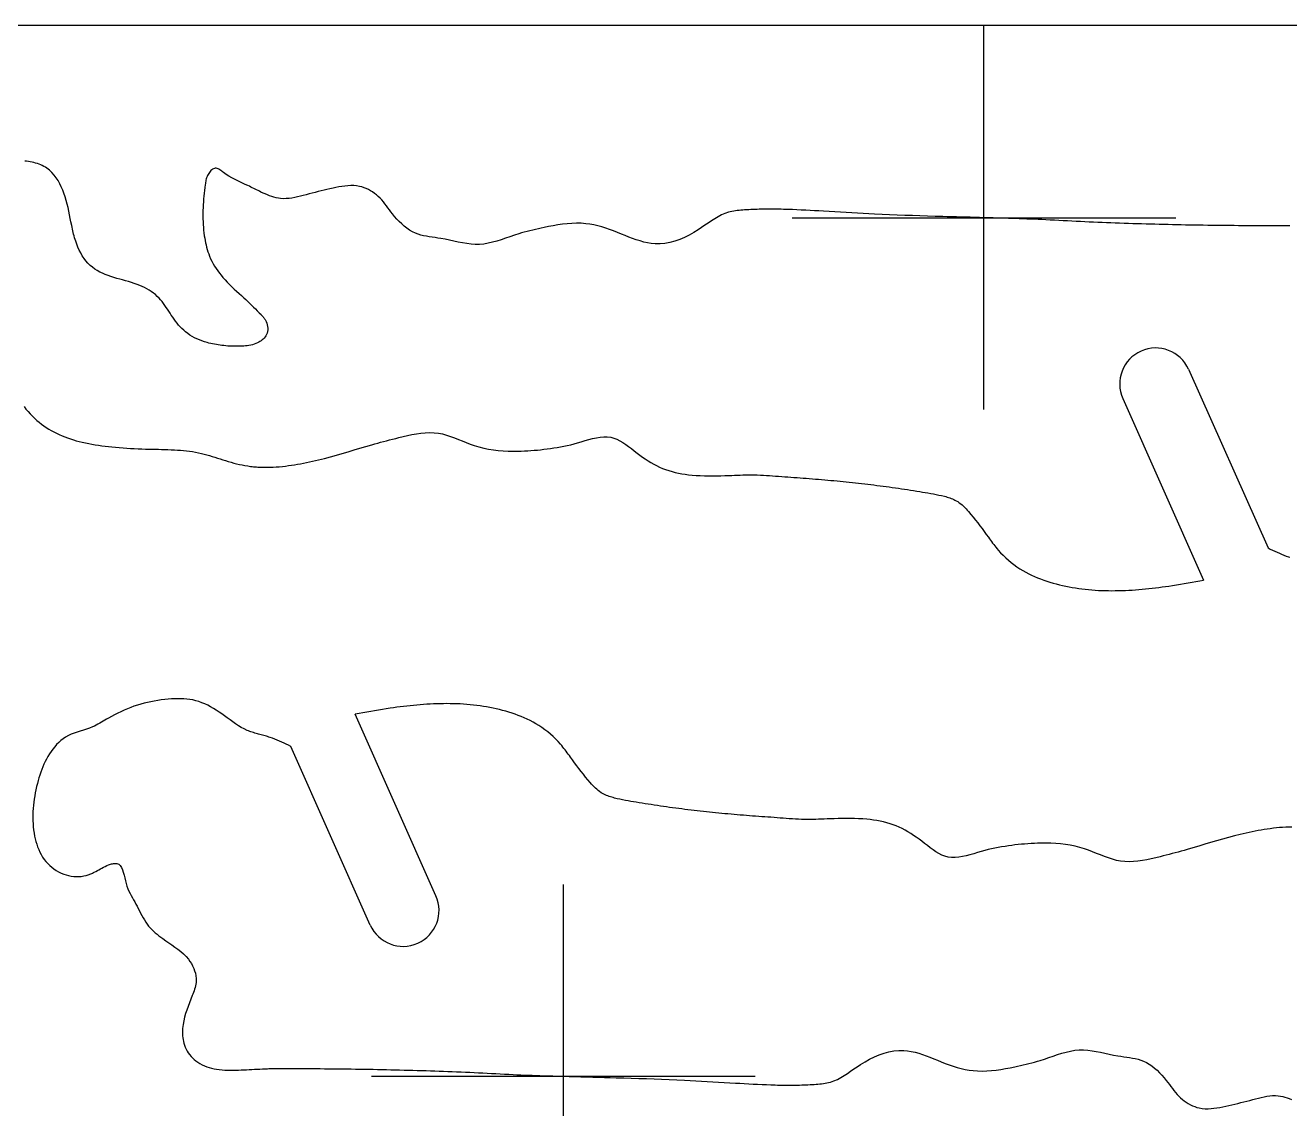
# Model space of a CAD drawing. Extents: x 0 to 30, y 0 to 14.6.
# Drawn here: x 18.7 to 25.29, y 6.35 to 12 of the extents above; entities that cross this region are included whole.
import ezdxf

# ---------------------------------------------------------------- set-up
doc = ezdxf.new("R2010")
doc.units = 0
doc.header["$MEASUREMENT"] = 0
doc.header["$PDMODE"] = 2
doc.layers.add('CK_LEVEL_1', color=7, linetype='CONTINUOUS')

msp = doc.modelspace()

# ---------------------------------------------------------------- linework, layer by layer
at = {"layer": 'CK_LEVEL_1', "color": 3, "linetype": 'CONTINUOUS'}
msp.add_line((0, 12), (30, 12), dxfattribs=at)
at = {"layer": 'CK_LEVEL_1', "color": 121, "linetype": 'CONTINUOUS'}
for p, q in [((24.7635214792, 10.2062983369), (25.1778956799, 9.2748418003)), ((24.4206674747, 10.0537739319), (24.842055377, 9.1065515532))]:
    msp.add_line(p, q, dxfattribs=at)
at = {"layer": 'CK_LEVEL_1', "color": 163, "linetype": 'CONTINUOUS'}
for p, q in [((20.8389955097, 7.4613469056), (20.4176076074, 8.4085692843)), ((20.4961415052, 7.3088225006), (20.0817673045, 8.2402790373))]:
    msp.add_line(p, q, dxfattribs=at)
at = {"layer": 'CK_LEVEL_1', "color": 6, "linetype": 'CONTINUOUS'}
for points in [[(23.6966504165, 10.9968666461), (23.6727303049, 10.9975241763), (23.6488099822, 10.9981740807), (23.6248894892, 10.9988184809), (23.6009688669, 10.9994594985), (23.5770481562, 11.0000992553), (23.5531273979, 11.0007398727), (23.529206633, 11.0013834724), (23.5052859024, 11.002032176), (23.4813652469, 11.0026881051), (23.441795782, 11.0037955778), (23.4022273201, 11.0049435818), (23.3626605466, 11.0061470711), (23.323096147, 11.0074209992), (23.2835348067, 11.00878032), (23.2439772112, 11.0102399872), (23.2044240457, 11.0118149547), (23.1648759958, 11.013520176), (23.1253337469, 11.0153706051), (23.0957609942, 11.0168553604), (23.0661916559, 11.0184167055), (23.0366255175, 11.0200416237), (23.0070623645, 11.0217170982), (22.9775019824, 11.0234301123), (22.9479441566, 11.0251676493), (22.9183886726, 11.0269166924), (22.8888353159, 11.0286642249), (22.8592838719, 11.0303972301), (22.8361721498, 11.0317330315), (22.8130597153, 11.0330393254), (22.7899448171, 11.0343034534), (22.766825704, 11.0355127568), (22.7437006247, 11.036654577), (22.7205678282, 11.0377162555), (22.697425563, 11.0386851338), (22.674272078, 11.0395485531), (22.6511056219, 11.0402938551), (22.6394075863, 11.0406203975), (22.627707705, 11.040907381), (22.6160078829, 11.041148563), (22.6043100251, 11.0413377008), (22.5926160364, 11.0414685515), (22.5809278218, 11.0415348726), (22.5692472862, 11.0415304211), (22.5575763346, 11.0414489546), (22.5459168719, 11.0412842301), (22.5350869833, 11.0410525541), (22.5242631728, 11.0407483497), (22.5134399395, 11.0403764605), (22.5026117828, 11.03994173), (22.4917732019, 11.0394490016), (22.4809186962, 11.0389031189), (22.4700427647, 11.0383089254), (22.4591399069, 11.0376712646), (22.4482046219, 11.0369949801), (22.4386899854, 11.0363731192), (22.4291683334, 11.0356838686), (22.4196612051, 11.0348852701), (22.4101901397, 11.0339353658), (22.4007766761, 11.0327921979), (22.3914423534, 11.0314138083), (22.3822087108, 11.0297582391), (22.3730972873, 11.0277835323), (22.3641296219, 11.0254477301), (22.3453963575, 11.0191271552), (22.3272907194, 11.0112120305), (22.3096777207, 11.0019673288), (22.292422374, 10.991658023), (22.2753896923, 10.9805490858), (22.2584446884, 10.9689054901), (22.2414523751, 10.9569922087), (22.2242777654, 10.9450742144), (22.2067858719, 10.9334164801), (22.1834258552, 10.9190284702), (22.1594057343, 10.9057308145), (22.1348291599, 10.893726901), (22.1097997826, 10.8832201176), (22.084421253, 10.8744138522), (22.0587972215, 10.8675114928), (22.0330313388, 10.8627164274), (22.0072272554, 10.8602320438), (21.9814886219, 10.8602617301), (21.9617205309, 10.8620846153), (21.9420431965, 10.8653325199), (21.9224466093, 10.8698111444), (21.9029207598, 10.8753261891), (21.8834556385, 10.8816833544), (21.8640412361, 10.8886883407), (21.844667543, 10.8961468485), (21.8253245497, 10.9038645782), (21.8060022469, 10.9116472301), (21.785541447, 10.9197665166), (21.7650732585, 10.9276253858), (21.7445783042, 10.9351086377), (21.7240372069, 10.9421010721), (21.7034305893, 10.9484874891), (21.6827390742, 10.9541526884), (21.6619432845, 10.95898147), (21.6410238428, 10.962858634), (21.6199613719, 10.9656689801), (21.5960240137, 10.9674668006), (21.5719243516, 10.9679109887), (21.5477066391, 10.9671512662), (21.5234151297, 10.9653373549), (21.4990940766, 10.9626189766), (21.4747877334, 10.9591458531), (21.4505403535, 10.9550677063), (21.4263961902, 10.950534258), (21.4023994969, 10.9456952301), (21.3875169295, 10.9425771666), (21.37270081, 10.9393743644), (21.3579429359, 10.9360627703), (21.3432351044, 10.9326183313), (21.3285691131, 10.9290169944), (21.3139367594, 10.9252347063), (21.2993298405, 10.9212474141), (21.2847401539, 10.9170310647), (21.2701594969, 10.9125616051), (21.2475330189, 10.9051323387), (21.2249021451, 10.8973354205), (21.2022604879, 10.8894708027), (21.1796016593, 10.8818384376), (21.1569192715, 10.8747382773), (21.1342069367, 10.8684702742), (21.1114582671, 10.8633343804), (21.0886668748, 10.8596305483), (21.0658263719, 10.8576587301), (21.0437709841, 10.8575821442), (21.0216548128, 10.8590884001), (20.9994685746, 10.8618747607), (20.9772029862, 10.8656384892), (20.9548487641, 10.8700768485), (20.932396625, 10.8748871017), (20.9098372855, 10.8797665118), (20.8871614623, 10.8844123419), (20.8643598719, 10.8885218551), (20.8491546773, 10.890847566), (20.8339431429, 10.8929652934), (20.8187784738, 10.8950370002), (20.8037138753, 10.8972246492), (20.7888025524, 10.8996902034), (20.7740977105, 10.9025956257), (20.7596525547, 10.906102879), (20.7455202901, 10.9103739261), (20.7317541219, 10.9155707301), (20.7163224216, 10.9228942684), (20.7014455416, 10.9315347272), (20.6871158231, 10.9413498864), (20.6733256069, 10.952197526), (20.6600672342, 10.9639354261), (20.6473330458, 10.9764213665), (20.6351153828, 10.9895131273), (20.6234065862, 11.0030684885), (20.6121989969, 11.0169452301), (20.6041056164, 11.0274729438), (20.5961927707, 11.0380390064), (20.5883636256, 11.0485810801), (20.5805213468, 11.0590368275), (20.5725691001, 11.069343911), (20.564410051, 11.0794399931), (20.5559473653, 11.0892627361), (20.5470842087, 11.0987498027), (20.5377237469, 11.1078388551), (20.5284063319, 11.1159634584), (20.5186090708, 11.1236289296), (20.5083770478, 11.1307828634), (20.4977553471, 11.1373728543), (20.4867890528, 11.1433464971), (20.475523249, 11.1486513864), (20.4640030199, 11.1532351169), (20.4522734495, 11.1570452832), (20.4403796219, 11.1600294801), (20.4252701094, 11.1625684916), (20.4100089143, 11.1638691266), (20.3946323202, 11.1640784277), (20.3791766104, 11.1633434373), (20.3636780684, 11.1618111982), (20.3481729776, 11.1596287528), (20.3326976215, 11.1569431438), (20.3172882835, 11.1539014137), (20.3019812469, 11.1506506051), (20.2862024102, 11.1471790203), (20.2705439034, 11.1436374273), (20.2549762521, 11.1400228758), (20.239469982, 11.1363324157), (20.2239956188, 11.1325630968), (20.208523688, 11.1287119689), (20.1930247154, 11.124776082), (20.1774692265, 11.1207524857), (20.1618277469, 11.1166382301), (20.1471335673, 11.1127394591), (20.1323617231, 11.1089098464), (20.1175351286, 11.1053000913), (20.1026766979, 11.102060893), (20.0878093451, 11.0993429509), (20.0729559845, 11.0972969643), (20.0581395302, 11.0960736324), (20.0433828963, 11.0958236546), (20.0287089969, 11.0966977301), (20.0170272961, 11.0982840047), (20.0054164606, 11.1006074364), (19.9938795533, 11.1035870803), (19.9824196371, 11.1071419914), (19.9710397749, 11.1111912247), (19.9597430294, 11.1156538352), (19.9485324635, 11.1204488779), (19.9374111401, 11.1254954079), (19.9263821219, 11.1307124801), (19.9187060088, 11.1344303637), (19.9110727683, 11.1381775515), (19.9034784016, 11.1419393125), (19.8959189101, 11.1457009157), (19.8883902949, 11.1494476301), (19.8808885573, 11.1531647247), (19.8734096984, 11.1568374686), (19.8659497196, 11.1604511307), (19.8585046219, 11.1639909801), (19.844297369, 11.1705475868), (19.8301218139, 11.1769550919), (19.8159698573, 11.1833881986), (19.8018333998, 11.1900216102), (19.7877043421, 11.19703003), (19.7735745849, 11.2045881611), (19.7594360286, 11.2128707068), (19.7452805741, 11.2220523704), (19.7311001219, 11.2323078551), (19.7263393963, 11.2359941628), (19.7215763764, 11.2396915721), (19.7168124878, 11.2432708593), (19.7120491561, 11.2466028004), (19.7072878069, 11.2495581716), (19.7025298658, 11.252007749), (19.6977767584, 11.2538223088), (19.6930299102, 11.2548726271), (19.6882907469, 11.2550294801), (19.6834525131, 11.2541713343), (19.6786692709, 11.2523574697), (19.6739864508, 11.249705466), (19.6694494833, 11.2463329027), (19.6651037986, 11.2423573595), (19.6609948272, 11.237896416), (19.6571679996, 11.2330676519), (19.653668746, 11.2279886467), (19.6505424969, 11.2227769801), (19.6474945686, 11.2168459696), (19.6449239013, 11.2108957993), (19.6427731776, 11.2049265776), (19.6409850801, 11.1989384126), (19.6395022912, 11.1929314128), (19.6382674934, 11.1869056864), (19.6372233693, 11.1808613416), (19.6363126013, 11.1747984867), (19.6354778719, 11.1687172301), (19.6335739261, 11.1540313596), (19.6317925383, 11.1392532916), (19.6301481631, 11.1243964629), (19.6286552549, 11.1094743104), (19.627328268, 11.0945002709), (19.6261816569, 11.0794877813), (19.6252298759, 11.0644502784), (19.6244873794, 11.0494011991), (19.6239686219, 11.0343539801), (19.6236910299, 11.0196483187), (19.6236517946, 11.0049581219), (19.6238613757, 10.9902842183), (19.6243302328, 10.9756274365), (19.6250688257, 10.9609886051), (19.6260876139, 10.9463685526), (19.627397057, 10.9317681077), (19.6290076149, 10.917188099), (19.6309297469, 10.9026293551), (19.6327737829, 10.8905526972), (19.6348614648, 10.8785076582), (19.6372141371, 10.8665106059), (19.6398531438, 10.854577908), (19.6427998295, 10.8427259322), (19.6460755384, 10.8309710463), (19.6497016147, 10.819329618), (19.6536994028, 10.807818015), (19.6580902469, 10.7964526051), (19.6638959232, 10.7830281457), (19.6702655974, 10.7698457029), (19.6771666565, 10.7569132549), (19.6845664871, 10.7442387796), (19.6924324758, 10.7318302553), (19.7007320095, 10.7196956601), (19.7094324748, 10.7078429721), (19.7185012583, 10.6962801694), (19.7279057469, 10.6850152301), (19.7391374347, 10.6723787619), (19.7507164284, 10.6600931898), (19.7625860219, 10.6481017319), (19.7746895087, 10.6363476065), (19.7869701826, 10.6247740319), (19.7993713372, 10.6133242262), (19.8118362662, 10.6019414076), (19.8243082632, 10.5905687945), (19.8367306219, 10.5791496051), (19.8469270177, 10.5696410477), (19.8570554928, 10.5600649965), (19.8671207847, 10.5504245756), (19.8771276312, 10.5407229089), (19.8870807697, 10.5309631204), (19.8969849379, 10.5211483343), (19.9068448735, 10.5112816745), (19.916665314, 10.5013662651), (19.9264509969, 10.4914052301), (19.9292976588, 10.4884877553), (19.9321235046, 10.4855513733), (19.9349102743, 10.4825807961), (19.9376397082, 10.4795607356), (19.9402935465, 10.4764759039), (19.9428535294, 10.473311013), (19.9453013969, 10.4700507749), (19.9476188894, 10.4666799016), (19.9497877469, 10.4631831051), (19.9537732311, 10.4554662547), (19.9570001438, 10.4472642405), (19.9594351915, 10.4387055631), (19.9610450805, 10.429918723), (19.9617965174, 10.4210322209), (19.9616562085, 10.4121745574), (19.9605908604, 10.4034742332), (19.9585671794, 10.3950597489), (19.9555518719, 10.3870596051), (19.9522280735, 10.3807152491), (19.9482460548, 10.3747560836), (19.9436768305, 10.369181065), (19.9385914156, 10.3639891499), (19.9330608246, 10.3591792947), (19.9271560725, 10.3547504562), (19.920948174, 10.3507015907), (19.9145081439, 10.3470316548), (19.9079069969, 10.3437396051), (19.8992718697, 10.3400511339), (19.8905044332, 10.3369345564), (19.8816214287, 10.3343383763), (19.8726395978, 10.3322110975), (19.8635756819, 10.3305012238), (19.8544464224, 10.3291572589), (19.8452685608, 10.3281277066), (19.8360588385, 10.3273610707), (19.8268339969, 10.3268058551), (19.8163288203, 10.3263771035), (19.8058274533, 10.3261494901), (19.795331602, 10.326116792), (19.7848429727, 10.3262727866), (19.7743632715, 10.3266112512), (19.7638942047, 10.327125963), (19.7534374783, 10.3278106994), (19.7429947987, 10.3286592377), (19.7325678719, 10.3296653551), (19.7227779365, 10.3307526545), (19.7130061471, 10.3319858859), (19.7032552081, 10.3333771133), (19.6935278237, 10.3349384007), (19.6838266983, 10.3366818122), (19.6741545361, 10.3386194118), (19.6645140414, 10.3407632636), (19.6549079186, 10.3431254317), (19.6453388719, 10.3457179801), (19.6319057522, 10.3497899416), (19.6186010271, 10.3543586274), (19.6054738155, 10.3594376122), (19.5925732366, 10.3650404706), (19.5799484093, 10.3711807772), (19.5676484526, 10.3778721069), (19.5557224857, 10.3851280341), (19.5442196275, 10.3929621336), (19.5331889969, 10.4013879801), (19.5235614013, 10.4095995521), (19.5143394087, 10.4182710649), (19.5054940788, 10.4273579231), (19.4969964716, 10.4368155311), (19.488817647, 10.4465992936), (19.4809286649, 10.4566646152), (19.473300585, 10.4669669004), (19.4659044674, 10.4774615538), (19.4587113719, 10.4881039801), (19.4519543303, 10.4984272371), (19.4452839583, 10.5087875879), (19.4386261192, 10.5191268176), (19.4319066764, 10.5293867109), (19.4250514931, 10.5395090529), (19.4179864327, 10.5494356284), (19.4106373585, 10.5591082223), (19.4029301338, 10.5684686196), (19.3947906219, 10.5774586051), (19.3854016766, 10.5867456672), (19.3754697112, 10.5955306931), (19.3650487627, 10.6038169833), (19.3541928682, 10.6116078384), (19.3429560645, 10.6189065588), (19.3313923886, 10.6257164451), (19.3195558774, 10.6320407979), (19.3075005679, 10.6378829177), (19.2952804969, 10.6432461051), (19.28051249, 10.6490545425), (19.2656044469, 10.6542993162), (19.2505747069, 10.6590970849), (19.235441609, 10.6635645073), (19.2202234924, 10.6678182422), (19.2049386963, 10.6719749481), (19.1896055597, 10.676151284), (19.1742424219, 10.6804639084), (19.1588676219, 10.6850294801), (19.1439770364, 10.6898010822), (19.1291808083, 10.6949822114), (19.1145670168, 10.7006348601), (19.1002237412, 10.7068210205), (19.0862390606, 10.713602685), (19.0727010542, 10.7210418459), (19.0596978012, 10.7292004955), (19.0473173807, 10.7381406261), (19.0356478719, 10.7479242301), (19.0240619794, 10.7593265638), (19.0133507185, 10.7716501323), (19.0034800155, 10.7847863691), (18.9944157964, 10.7986267077), (18.9861239872, 10.8130625819), (18.9785705141, 10.8279854251), (18.9717213031, 10.843286671), (18.9655422804, 10.8588577531), (18.9599993719, 10.8745901051), (18.9571132177, 10.883580463), (18.9544063298, 10.8925865445), (18.9518628383, 10.9016069908), (18.9494668733, 10.9106404429), (18.9472025648, 10.9196855419), (18.9450540429, 10.9287409291), (18.9430054376, 10.9378052454), (18.9410408789, 10.946877132), (18.9391444969, 10.9559552301), (18.93539425, 10.974639812), (18.9317453825, 10.9933374996), (18.9280780349, 11.0120408744), (18.9242723481, 11.0307425175), (18.9202084626, 11.0494350104), (18.9157665191, 11.0681109343), (18.9108266582, 11.0867628705), (18.9052690206, 11.1053834003), (18.8989737469, 11.1239651051), (18.8924477704, 11.1409646201), (18.8851595535, 11.1577540643), (18.8770703038, 11.1741623817), (18.8681412291, 11.190018516), (18.8583335369, 11.2051514113), (18.847608435, 11.2193900114), (18.8359271309, 11.2325632603), (18.8232508323, 11.2445001019), (18.8095407469, 11.2550294801), (18.8019599479, 11.2599197131), (18.794102746, 11.2644008049), (18.7859853118, 11.2684941959), (18.7776238156, 11.2722213264), (18.769034428, 11.2756036365), (18.7602333193, 11.2786625667), (18.7512366601, 11.2814195572), (18.7420606208, 11.2838960482), (18.7327213719, 11.2861134801), (18.7231285657, 11.2881009525), (18.7134510026, 11.2897787911), (18.7037545159, 11.2910807201), (18.694104939, 11.2919404632)], [(18.6906206885, 10.0118577397), (18.7009618046, 9.9987228251), (18.7117137076, 9.9859376799), (18.7228833333, 9.9735297286), (18.7344776177, 9.9615263955), (18.7465034969, 9.9499551051), (18.7579018901, 9.9397537227), (18.7696489691, 9.9299426544), (18.7817253309, 9.9205265521), (18.7941115726, 9.9115100677), (18.806788291, 9.902897853), (18.8197360832, 9.89469456), (18.8329355461, 9.8869048406), (18.8463672767, 9.8795333466), (18.8600118719, 9.8725847301), (18.8742955865, 9.8658585514), (18.8887685624, 9.8595691537), (18.9034140457, 9.8536980457), (18.9182152823, 9.8482267364), (18.9331555181, 9.8431367345), (18.9482179991, 9.8384095491), (18.9633859711, 9.834026689), (18.9786426801, 9.829969663), (18.9939713719, 9.8262199801), (19.0109652638, 9.8224142875), (19.0280203757, 9.8189374795), (19.0451305758, 9.8157661841), (19.0622897323, 9.8128770296), (19.0794917133, 9.8102466441), (19.0967303872, 9.8078516557), (19.1139996219, 9.8056686927), (19.1312932858, 9.8036743831), (19.1486052469, 9.8018453551), (19.1680700392, 9.799963283), (19.1875483841, 9.7982551223), (19.2070384792, 9.7967156687), (19.2265385223, 9.7953397179), (19.2460467108, 9.7941220656), (19.2655612424, 9.7930575074), (19.2850803147, 9.7921408392), (19.3046021253, 9.7913668565), (19.3241248719, 9.7907303551), (19.3408614223, 9.7902853421), (19.3575982053, 9.7899051831), (19.3743360907, 9.7895575135), (19.391075948, 9.7892099686), (19.4078186467, 9.788830184), (19.4245650563, 9.7883857949), (19.4413160466, 9.7878444367), (19.4580724869, 9.787173745), (19.4748352469, 9.7863413551), (19.4907269944, 9.7853735259), (19.5066121919, 9.7842020205), (19.5224778312, 9.7827974869), (19.5383109044, 9.781130573), (19.5540984034, 9.7791719268), (19.5698273203, 9.7768921965), (19.5854846468, 9.7742620299), (19.601057375, 9.7712520751), (19.6165324969, 9.7678329801), (19.6306014331, 9.7643340938), (19.6445936965, 9.760526), (19.6585252431, 9.7564666846), (19.6724120288, 9.7522141337), (19.6862700093, 9.7478263333), (19.7001151405, 9.7433612692), (19.7139633783, 9.7388769275), (19.7278306785, 9.7344312941), (19.7417329969, 9.7300823551), (19.7560127778, 9.7257854858), (19.7703462915, 9.7216757137), (19.7847338679, 9.7177780858), (19.799175837, 9.7141176492), (19.8136725288, 9.7107194508), (19.8282242732, 9.7076085377), (19.8428314002, 9.7048099568), (19.8574942398, 9.7023487553), (19.8722131219, 9.7002499801), (19.8798847151, 9.6993097881), (19.8875698504, 9.6984726204), (19.8952668437, 9.6977368428), (19.9029740104, 9.6971008211), (19.9106896665, 9.6965629211), (19.9184121274, 9.6961215087), (19.926139709, 9.6957749497), (19.933870727, 9.6955216098), (19.9416034969, 9.6953598551), (19.9576713935, 9.6953082181), (19.973735539, 9.6956225437), (19.9897918898, 9.6962804234), (20.0058364025, 9.6972594491), (20.0218650336, 9.6985372127), (20.0378737395, 9.7000913057), (20.0538584769, 9.7018993201), (20.0698152022, 9.7039388477), (20.0857398719, 9.7061874801), (20.1014917401, 9.7086036644), (20.1172089922, 9.7111976604), (20.1328924881, 9.7139638043), (20.1485430879, 9.7168964324), (20.1641616516, 9.7199898809), (20.1797490394, 9.7232384862), (20.1953061111, 9.7266365845), (20.210833727, 9.730178512), (20.2263327469, 9.7338586051), (20.2574725689, 9.741661379), (20.2885120192, 9.7499126187), (20.3194632807, 9.7585230862), (20.3503385362, 9.7674035437), (20.3811499686, 9.7764647533), (20.4119097605, 9.7856174772), (20.4426300948, 9.7947724773), (20.4733231544, 9.8038405159), (20.5040011219, 9.8127323551), (20.5194675503, 9.8171227772), (20.534945106, 9.821449735), (20.5504456559, 9.8257172318), (20.5659810667, 9.8299292713), (20.5815632052, 9.8340898568), (20.5972039381, 9.838202992), (20.6129151324, 9.8422726802), (20.6287086547, 9.8463029251), (20.6445963719, 9.8502977301), (20.6674944537, 9.8559212091), (20.6905512415, 9.8612691084), (20.7137084254, 9.8661301713), (20.7369076957, 9.870293141), (20.7600907424, 9.8735467607), (20.7831992558, 9.8756797738), (20.8061749259, 9.8764809233), (20.8289594429, 9.8757389527), (20.8514944969, 9.8732426051), (20.872638998, 9.8691339494), (20.8935617699, 9.863555298), (20.9143189196, 9.8568110943), (20.9349665543, 9.8492057817), (20.9555607809, 9.8410438035), (20.9761577065, 9.8326296034), (20.996813438, 9.8242676247), (21.0175840825, 9.8162623107), (21.0385257469, 9.8089181051), (21.0630836084, 9.8015367284), (21.0879096137, 9.7953739574), (21.112966332, 9.7903493541), (21.1382163326, 9.7863824806), (21.1636221849, 9.7833928989), (21.1891464582, 9.7813001709), (21.2147517217, 9.7800238588), (21.2404005449, 9.7794835245), (21.2660554969, 9.7795987301), (21.2830954523, 9.7800007501), (21.3001149295, 9.7806467411), (21.3171072826, 9.7815265379), (21.3340658657, 9.7826299751), (21.3509840327, 9.7839468874), (21.3678551379, 9.7854671094), (21.3846725351, 9.7871804757), (21.4014295784, 9.789076821), (21.4181196219, 9.7911459801), (21.4357879948, 9.7935307775), (21.4533982225, 9.7961283513), (21.4709753989, 9.7989676434), (21.4885446176, 9.8020775959), (21.5061309721, 9.8054871505), (21.5237595562, 9.8092252493), (21.5414554634, 9.8133208342), (21.5592437875, 9.8178028472), (21.5771496219, 9.8227002301), (21.5967291208, 9.8284560629), (21.6164036555, 9.8343912745), (21.6361002646, 9.8401618128), (21.6557459862, 9.8454236254), (21.6752678586, 9.8498326604), (21.6945929201, 9.8530448655), (21.713648209, 9.8547161886), (21.7323607635, 9.8545025775), (21.7506576219, 9.8520599801), (21.766866483, 9.8477114139), (21.782718717, 9.8415177767), (21.7982605704, 9.8337553366), (21.8135382896, 9.8247003618), (21.8285981209, 9.8146291206), (21.8434863109, 9.8038178811), (21.858249106, 9.7925429116), (21.8729327525, 9.7810804801), (21.8875834969, 9.7697068551), (21.9017868582, 9.7589986406), (21.9160387807, 9.7486680872), (21.9303753036, 9.7387502813), (21.9448324661, 9.7292803092), (21.9594463075, 9.7202932574), (21.974252867, 9.7118242122), (21.9892881839, 9.70390826), (22.0045882975, 9.6965804871), (22.0201892469, 9.6898759801), (22.0364370432, 9.6837038008), (22.0529947082, 9.6781829633), (22.0698215968, 9.6732798032), (22.0868770639, 9.6689606558), (22.1041204644, 9.6651918569), (22.121511153, 9.6619397418), (22.1390084848, 9.6591706461), (22.1565718145, 9.6568509054), (22.1741604969, 9.6549468551), (22.1955744521, 9.6531414057), (22.2169690863, 9.6518489718), (22.2383477711, 9.6510156767), (22.2597138781, 9.6505876439), (22.2810707786, 9.6505109966), (22.3024218442, 9.6507318582), (22.3237704465, 9.6511963521), (22.3451199569, 9.6518506016), (22.3664737469, 9.6526407301), (22.3811632466, 9.6532330937), (22.395855468, 9.6538354721), (22.410549514, 9.6544190951), (22.4252444876, 9.6549551929), (22.4399394917, 9.6554149955), (22.4546336293, 9.6557697329), (22.4693260032, 9.6559906353), (22.4840157164, 9.6560489327), (22.4987018719, 9.6559158551), (22.514614527, 9.6555338363), (22.5305225176, 9.654926948), (22.5464264126, 9.6541289265), (22.5623267806, 9.653173508), (22.5782241904, 9.6520944288), (22.5941192108, 9.6509254251), (22.6100124103, 9.6497002332), (22.6259043578, 9.6484525895), (22.6417956219, 9.6472162301), (22.6577959091, 9.646009534), (22.6737958246, 9.6448385229), (22.6897951131, 9.6436932395), (22.7057935191, 9.642563727), (22.7217907872, 9.6414400283), (22.737786662, 9.6403121863), (22.753780888, 9.6391702439), (22.7697732098, 9.6380042442), (22.7857633719, 9.6368042301), (22.8018190213, 9.6355568336), (22.8178721847, 9.634266876), (22.8339228119, 9.6329361416), (22.8499708525, 9.6315664151), (22.8660162563, 9.6301594808), (22.882058973, 9.6287171232), (22.8980989522, 9.6272411267), (22.9141361436, 9.6257332759), (22.9301704969, 9.6241953551), (22.9462296887, 9.6226259743), (22.9622857851, 9.6210273661), (22.9783385893, 9.6193986866), (22.9943879042, 9.617739092), (23.0104335329, 9.6160477383), (23.0264752784, 9.6143237816), (23.0425129439, 9.6125663782), (23.0585463324, 9.6107746839), (23.0745752469, 9.6089478551), (23.0905908966, 9.6070858204), (23.1066018378, 9.605185568), (23.1226080276, 9.6032448199), (23.1386094233, 9.6012612981), (23.1546059824, 9.5992327246), (23.170597662, 9.5971568215), (23.1865844194, 9.5950313109), (23.202566212, 9.5928539147), (23.2185429969, 9.5906223551), (23.2344733241, 9.5883417152), (23.2503978472, 9.5860108933), (23.2663157866, 9.5836358574), (23.2822263625, 9.5812225755), (23.298128795, 9.5787770155), (23.3140223045, 9.5763051455), (23.3299061112, 9.5738129334), (23.3457794352, 9.5713063473), (23.3616414969, 9.5687913551), (23.3759590924, 9.5665109876), (23.3902660862, 9.5641949166), (23.4045617021, 9.561809428), (23.4188451641, 9.5593208074), (23.4331156958, 9.5566953409), (23.4473725211, 9.553899314), (23.4616148639, 9.5508990127), (23.4758419479, 9.5476607228), (23.4900529969, 9.5441507301), (23.4971853819, 9.542269883), (23.5042933606, 9.5402858436), (23.5113567726, 9.5381725603), (23.5183554578, 9.5359039817), (23.5252692559, 9.5334540563), (23.5320780066, 9.5307967324), (23.5387615497, 9.5279059586), (23.5452997249, 9.5247556833), (23.5516723719, 9.5213198551), (23.5597453206, 9.5163642012), (23.5675252644, 9.5109290767), (23.5750376245, 9.5050693636), (23.5823078223, 9.4988399436), (23.5893612791, 9.4922956986), (23.5962234162, 9.4854915104), (23.6029196548, 9.4784822609), (23.6094754163, 9.4713228318), (23.6159161219, 9.4640681051), (23.6283321684, 9.4496518806), (23.6404400122, 9.4350924182), (23.6522788527, 9.4204031222), (23.6638878894, 9.4055973969), (23.6753063217, 9.3906886465), (23.6865733492, 9.3756902754), (23.6977281713, 9.3606156878), (23.7088099873, 9.3454782879), (23.7198579969, 9.3302914801), (23.725325488, 9.3227653741), (23.7308095997, 9.3152438253), (23.7363256324, 9.3077402046), (23.7418888867, 9.3002678826), (23.7475146629, 9.2928402302), (23.7532182616, 9.2854706179), (23.7590149832, 9.2781724167), (23.7649201282, 9.2709589972), (23.7709489969, 9.2638437301), (23.7833960725, 9.249965679), (23.7963713703, 9.2365491488), (23.8098486069, 9.2236108444), (23.8238014989, 9.2111674706), (23.838203763, 9.1992357322), (23.8530291157, 9.1878323342), (23.8682512737, 9.1769739812), (23.8838439535, 9.1666773783), (23.8997808719, 9.1569592301), (23.9146261151, 9.1485911715), (23.9297167164, 9.1406985658), (23.94503241, 9.133259661), (23.9605529301, 9.1262527055), (23.9762580108, 9.1196559475), (23.9921273862, 9.1134476352), (24.0081407904, 9.1076060168), (24.0242779576, 9.1021093407), (24.0405186219, 9.0969358551), (24.0569172626, 9.0920462186), (24.0733949029, 9.0874582232), (24.0899465756, 9.0831694064), (24.1065673134, 9.0791773056), (24.1232521489, 9.0754794583), (24.1399961148, 9.0720734022), (24.1567942439, 9.0689566746), (24.1736415687, 9.066126813), (24.1905331219, 9.0635813551), (24.2077361438, 9.0612826153), (24.2249750708, 9.0592653443), (24.242245276, 9.0575199443), (24.2595421326, 9.0560368174), (24.2768610137, 9.0548063657), (24.2941972925, 9.0538189915), (24.3115463423, 9.0530650969), (24.328903536, 9.052535084), (24.3462642469, 9.0522193551), (24.3638101378, 9.0521088168), (24.3813535393, 9.0522011838), (24.3988930954, 9.0524902715), (24.4164274501, 9.0529698955), (24.4339552477, 9.0536338714), (24.451475132, 9.0544760148), (24.4689857473, 9.0554901411), (24.4864857376, 9.0566700661), (24.5039737469, 9.0580096051), (24.5213582357, 9.0594944734), (24.5387292483, 9.0611251409), (24.556086508, 9.0628955605), (24.5734297377, 9.064799685), (24.5907586606, 9.0668314672), (24.6080729999, 9.0689848599), (24.6253724786, 9.0712538161), (24.64265682, 9.0736322886), (24.6599257469, 9.0761142301), (24.6802170401, 9.0791567405), (24.7004890387, 9.0823190443), (24.7207441548, 9.0855861672), (24.7409848, 9.088943135), (24.7612133862, 9.0923749737), (24.7814323253, 9.095866709), (24.8016440288, 9.0994033668), (24.8218509088, 9.1029699729), (24.842055377, 9.1065515532)], [(25.3019915909, 7.8198126194), (25.2859274454, 7.8194982939), (25.2698710946, 7.8188404142), (25.2538265819, 7.8178613884), (25.2377979508, 7.8165836249), (25.2217892449, 7.8150295318), (25.2058045075, 7.8132215174), (25.1898477822, 7.8111819899), (25.1739231125, 7.8089333575), (25.1581712443, 7.8065171731), (25.1424539922, 7.8039231771), (25.1267704964, 7.8011570332), (25.1111198965, 7.7982244051), (25.0955013328, 7.7951309566), (25.0799139451, 7.7918823513), (25.0643568733, 7.7884842531), (25.0488292574, 7.7849423256), (25.0333302375, 7.7812622325), (25.0021904155, 7.7734594586), (24.9711509652, 7.7652082189), (24.9401997037, 7.7565977514), (24.9093244482, 7.7477172938), (24.8785130159, 7.7386560842), (24.8477532239, 7.7295033604), (24.8170328896, 7.7203483602), (24.78633983, 7.7112803216), (24.7556618625, 7.7023884825), (24.7401954341, 7.6979980603), (24.7247178784, 7.6936711026), (24.7092173285, 7.6894036057), (24.6936819177, 7.6851915663), (24.6780997793, 7.6810309807), (24.6624590463, 7.6769178456), (24.646747852, 7.6728481573), (24.6309543297, 7.6688179125), (24.6150666125, 7.6648231075), (24.5921685307, 7.6591996285), (24.5691117429, 7.6538517292), (24.545954559, 7.6489906663), (24.5227552887, 7.6448276966), (24.499572242, 7.6415740768), (24.4764637287, 7.6394410638), (24.4534880586, 7.6386399142), (24.4307035415, 7.6393818849), (24.4081684875, 7.6418782325), (24.3870239864, 7.6459868881), (24.3661012146, 7.6515655395), (24.3453440648, 7.6583097433), (24.3246964301, 7.6659150559), (24.3041022035, 7.674077034), (24.2835052779, 7.6824912341), (24.2628495464, 7.6908532129), (24.2420789019, 7.6988585268), (24.2211372375, 7.7062027325), (24.196579376, 7.7135841092), (24.1717533707, 7.7197468802), (24.1466966525, 7.7247714834), (24.1214466518, 7.7287383569), (24.0960407995, 7.7317279387), (24.0705165263, 7.7338206666), (24.0449112627, 7.7350969788), (24.0192624395, 7.7356373131), (23.9936074875, 7.7355221075), (23.9765675321, 7.7351200875), (23.9595480549, 7.7344740964), (23.9425557018, 7.7335942996), (23.9255971187, 7.7324908624), (23.9086789517, 7.7311739502), (23.8918078466, 7.7296537282), (23.8749904494, 7.7279403619), (23.858233406, 7.7260440165), (23.8415433625, 7.7239748575), (23.8238749897, 7.7215900601), (23.8062647619, 7.7189924863), (23.7886875855, 7.7161531941), (23.7711183668, 7.7130432417), (23.7535320123, 7.709633687), (23.7359034282, 7.7058955882), (23.718207521, 7.7018000033), (23.7004191969, 7.6973179904), (23.6825133625, 7.6924206075), (23.6629338637, 7.6866647746), (23.6432593289, 7.680729563), (23.6235627198, 7.6749590248), (23.6039169982, 7.6696972121), (23.5843951258, 7.6652881771), (23.5650700643, 7.662075972), (23.5460147754, 7.660404649), (23.5273022209, 7.6606182601), (23.5090053625, 7.6630608575), (23.4927965014, 7.6674094237), (23.4769442674, 7.6736030609), (23.461402414, 7.681365501), (23.4461246948, 7.6904204757), (23.4310648635, 7.700491717), (23.4161766735, 7.7113029564), (23.4014138784, 7.722577926), (23.3867302319, 7.7340403574), (23.3720794875, 7.7454139825), (23.3578761262, 7.756122197), (23.3436242037, 7.7664527503), (23.3292876809, 7.7763705563), (23.3148305183, 7.7858405283), (23.300216677, 7.7948275801), (23.2854101174, 7.8032966254), (23.2703748005, 7.8112125776), (23.2550746869, 7.8185403504), (23.2394737375, 7.8252448575), (23.2232259412, 7.8314170368), (23.2066682762, 7.8369378742), (23.1898413876, 7.8418410344), (23.1727859205, 7.8461601817), (23.1555425201, 7.8499289807), (23.1381518314, 7.8531810958), (23.1206544996, 7.8559501915), (23.10309117, 7.8582699322), (23.0855024875, 7.8601739825), (23.0640885323, 7.8619794319), (23.0426938981, 7.8632718658), (23.0213152133, 7.8641051608), (22.9999491064, 7.8645331937), (22.9785922058, 7.8646098409), (22.9572411402, 7.8643889793), (22.9358925379, 7.8639244854), (22.9145430275, 7.8632702359), (22.8931892375, 7.8624801075), (22.8784997378, 7.8618877438), (22.8638075164, 7.8612853655), (22.8491134704, 7.8607017425), (22.8344184968, 7.8601656447), (22.8197234927, 7.8597058421), (22.8050293551, 7.8593511046), (22.7903369812, 7.8591302022), (22.775647268, 7.8590719049), (22.7609611125, 7.8592049825), (22.7450484574, 7.8595870012), (22.7291404668, 7.8601938895), (22.7132365718, 7.860991911), (22.6973362038, 7.8619473296), (22.681438794, 7.8630264088), (22.6655437737, 7.8641954125), (22.6496505741, 7.8654206043), (22.6337586266, 7.8666682481), (22.6178673625, 7.8679046075), (22.6018670753, 7.8691113035), (22.5858671598, 7.8702823147), (22.5698678713, 7.871427598), (22.5538694653, 7.8725571105), (22.5378721972, 7.8736808092), (22.5218763224, 7.8748086513), (22.5058820965, 7.8759505936), (22.4898897746, 7.8771165933), (22.4738996125, 7.8783166075), (22.4578439631, 7.879564004), (22.4417907997, 7.8808539616), (22.4257401725, 7.8821846959), (22.4096921319, 7.8835544224), (22.3936467281, 7.8849613567), (22.3776040114, 7.8864037144), (22.3615640322, 7.8878797108), (22.3455268408, 7.8893875617), (22.3294924875, 7.8909254825), (22.3134332957, 7.8924948633), (22.2973771993, 7.8940934715), (22.2813243951, 7.8957221509), (22.2652750802, 7.8973817456), (22.2492294515, 7.8990730993), (22.233187706, 7.9007970559), (22.2171500405, 7.9025544594), (22.201116652, 7.9043461536), (22.1850877375, 7.9061729825), (22.1690720878, 7.9080350171), (22.1530611467, 7.9099352695), (22.1370549568, 7.9118760176), (22.1210535611, 7.9138595395), (22.105057002, 7.9158881129), (22.0890653224, 7.917964016), (22.073078565, 7.9200895267), (22.0570967724, 7.9222669228), (22.0411199875, 7.9244984825), (22.0251896603, 7.9267791224), (22.0092651372, 7.9291099443), (21.9933471978, 7.9314849802), (21.9774366219, 7.9338982621), (21.9615341894, 7.9363438221), (21.9456406799, 7.9388156921), (21.9297568732, 7.9413079041), (21.9138835492, 7.9438144903), (21.8980214875, 7.9463294825), (21.883703892, 7.94860985), (21.8693968982, 7.9509259209), (21.8551012823, 7.9533114096), (21.8408178203, 7.9558000301), (21.8265472886, 7.9584254967), (21.8122904633, 7.9612215235), (21.7980481205, 7.9642218248), (21.7838210365, 7.9674601147), (21.7696099875, 7.9709701075), (21.7624776025, 7.9728509546), (21.7553696238, 7.974834994), (21.7483062118, 7.9769482772), (21.7413075266, 7.9792168558), (21.7343937285, 7.9816667813), (21.7275849778, 7.9843241051), (21.7209014347, 7.9872148789), (21.7143632595, 7.9903651542), (21.7079906125, 7.9938009825), (21.6999176638, 7.9987566364), (21.6921377201, 8.0041917608), (21.6846253599, 8.0100514739), (21.6773551621, 8.0162808939), (21.6703017053, 8.0228251389), (21.6634395682, 8.0296293271), (21.6567433296, 8.0366385767), (21.6501875681, 8.0437980057), (21.6437468625, 8.0510527325), (21.631330816, 8.065468957), (21.6192229722, 8.0800284194), (21.6073841317, 8.0947177153), (21.595775095, 8.1095234406), (21.5843566627, 8.124432191), (21.5730896352, 8.1394305621), (21.5619348132, 8.1545051498), (21.5508529971, 8.1696425497), (21.5398049875, 8.1848293575), (21.5343374964, 8.1923554635), (21.5288533848, 8.1998770122), (21.523337352, 8.2073806329), (21.5177740977, 8.2148529549), (21.5121483215, 8.2222806074), (21.5064447228, 8.2296502196), (21.5006480012, 8.2369484209), (21.4947428562, 8.2441618404), (21.4887139875, 8.2512771075), (21.4762669119, 8.2651551586), (21.4632916141, 8.2785716888), (21.4498143775, 8.2915099932), (21.4358614855, 8.303953367), (21.4214592214, 8.3158851053), (21.4066338687, 8.3272885034), (21.3914117107, 8.3381468563), (21.3758190309, 8.3484434593), (21.3598821125, 8.3581616075), (21.3450368694, 8.366529666), (21.329946268, 8.3744222718), (21.3146305744, 8.3818611765), (21.2991100543, 8.3888681321), (21.2834049736, 8.3954648901), (21.2675355982, 8.4016732024), (21.251522194, 8.4075148207), (21.2353850268, 8.4130114968), (21.2191443625, 8.4181849825), (21.2027457218, 8.4230746189), (21.1862680815, 8.4276626143), (21.1697164088, 8.4319514312), (21.153095671, 8.435943532), (21.1364108355, 8.4396413792), (21.1196668696, 8.4430474354), (21.1028687406, 8.446164163), (21.0860214157, 8.4489940245), (21.0691298625, 8.4515394825), (21.0519268406, 8.4538382223), (21.0346879136, 8.4558554933), (21.0174177084, 8.4576008933), (21.0001208518, 8.4590840202), (20.9828019707, 8.4603144718), (20.9654656919, 8.461301846), (20.9481166422, 8.4620557407), (20.9307594484, 8.4625857535), (20.9133987375, 8.4629014825), (20.8958528466, 8.4630120207), (20.8783094451, 8.4629196538), (20.8607698891, 8.4626305661), (20.8432355343, 8.462150942), (20.8257077367, 8.4614869661), (20.8081878524, 8.4606448228), (20.7906772371, 8.4596306964), (20.7731772468, 8.4584507715), (20.7556892375, 8.4571112325), (20.7383047487, 8.4556263642), (20.7209337361, 8.4539956967), (20.7035764765, 8.4522252771), (20.6862332467, 8.4503211526), (20.6689043238, 8.4482893704), (20.6515899845, 8.4461359776), (20.6342905058, 8.4438670214), (20.6170061645, 8.441488549), (20.5997372375, 8.4390066075), (20.5794459444, 8.435964097), (20.5591739457, 8.4328017933), (20.5389188296, 8.4295346704), (20.5186781844, 8.4261777025), (20.4984495982, 8.4227458639), (20.4782306592, 8.4192541285), (20.4580189556, 8.4157174707), (20.4378120756, 8.4121508646), (20.4176076074, 8.4085692843)], [(21.5035334363, 6.5199360335), (21.534061632, 6.5190632585), (21.5645903189, 6.518210544), (21.5951194119, 6.5173734794), (21.6256488261, 6.5165476537), (21.6561784763, 6.5157286562), (21.6867082776, 6.5149120761), (21.7172381449, 6.5140935026), (21.7477679932, 6.513268525), (21.7782977375, 6.5124327325), (21.8178672024, 6.5113252598), (21.8574356643, 6.5101772557), (21.8970024378, 6.5089737665), (21.9365668374, 6.5076998383), (21.9761281777, 6.5063405175), (22.0156857733, 6.5048808503), (22.0552389387, 6.5033058829), (22.0947869886, 6.5016006615), (22.1343292375, 6.4997502325), (22.1639019902, 6.4982654772), (22.1934713286, 6.4967041321), (22.2230374669, 6.4950792139), (22.2526006199, 6.4934037393), (22.2821610021, 6.4916907252), (22.3117188278, 6.4899531882), (22.3412743118, 6.4882041451), (22.3708276685, 6.4864566126), (22.4003791125, 6.4847236075), (22.4234908346, 6.4833878061), (22.4466032691, 6.4820815121), (22.4697181673, 6.4808173842), (22.4928372804, 6.4796080808), (22.5159623597, 6.4784662605), (22.5390951562, 6.477404582), (22.5622374214, 6.4764357038), (22.5853909064, 6.4755722844), (22.6085573625, 6.4748269825), (22.6202553981, 6.4745004401), (22.6319552795, 6.4742134565), (22.6436551015, 6.4739722745), (22.6553529594, 6.4737831368), (22.667046948, 6.473652286), (22.6787351626, 6.473585965), (22.6904156982, 6.4735904164), (22.7020866498, 6.473671883), (22.7137461125, 6.4738366075), (22.7245760011, 6.4740682835), (22.7353998116, 6.4743724878), (22.7462230449, 6.474744377), (22.7570512016, 6.4751791076), (22.7678897825, 6.4756718359), (22.7787442883, 6.4762177186), (22.7896202197, 6.4768119121), (22.8005230775, 6.4774495729), (22.8114583625, 6.4781258575), (22.820972999, 6.4787477183), (22.830494651, 6.479436969), (22.8400017793, 6.4802355675), (22.8494728447, 6.4811854717), (22.8588863083, 6.4823286397), (22.868220631, 6.4837070293), (22.8774542736, 6.4853625985), (22.8865656972, 6.4873373052), (22.8955333625, 6.4896731075), (22.9142666269, 6.4959936824), (22.932372265, 6.5039088071), (22.9499852637, 6.5131535087), (22.9672406104, 6.5234628146), (22.9842732921, 6.5345717518), (23.001218296, 6.5462153475), (23.0182106093, 6.5581286289), (23.035385219, 6.5700466232), (23.0528771125, 6.5817043575), (23.0762371293, 6.5960923674), (23.1002572501, 6.6093900231), (23.1248338245, 6.6213939366), (23.1498632018, 6.63190072), (23.1752417314, 6.6407069853), (23.2008657629, 6.6476093447), (23.2266316456, 6.6524044102), (23.252435729, 6.6548887937), (23.2781743625, 6.6548591075), (23.2979424535, 6.6530362223), (23.3176197879, 6.6497883176), (23.3372163751, 6.6453096932), (23.3567422246, 6.6397946485), (23.3762073459, 6.6334374832), (23.3956217483, 6.6264324968), (23.4149954414, 6.618973989), (23.4343384347, 6.6112562594), (23.4536607375, 6.6034736075), (23.4741215374, 6.5953543209), (23.4945897259, 6.5874954517), (23.5150846802, 6.5800121998), (23.5356257776, 6.5730197654), (23.5562323951, 6.5666333485), (23.5769239102, 6.5609681492), (23.5977196999, 6.5561393675), (23.6186391416, 6.5522622036), (23.6397016125, 6.5494518575), (23.6636389707, 6.5476540369), (23.6877386328, 6.5472098488), (23.7119563453, 6.5479695713), (23.7362478547, 6.5497834827), (23.7605689078, 6.552501861), (23.784875251, 6.5559749845), (23.8091226309, 6.5600531312), (23.8332667942, 6.5645865795), (23.8572634875, 6.5694256075), (23.8721460549, 6.5725436709), (23.8869621744, 6.5757464731), (23.9017200486, 6.5790580672), (23.91642788, 6.5825025062), (23.9310938713, 6.5861038432), (23.9457262251, 6.5898861312), (23.9603331439, 6.5938734234), (23.9749228305, 6.5980897728), (23.9895034875, 6.6025592325), (24.0121299655, 6.6099884989), (24.0347608393, 6.6177854171), (24.0574024965, 6.6256500349), (24.0800613251, 6.6332824), (24.1027437129, 6.6403825602), (24.1254560477, 6.6466505634), (24.1482047173, 6.6517864571), (24.1709961096, 6.6554902892), (24.1938366125, 6.6574621075), (24.2158920003, 6.6575386934), (24.2380081716, 6.6560324375), (24.2601944098, 6.6532460768), (24.2824599983, 6.6494823484), (24.3048142203, 6.6450439891), (24.3272663594, 6.6402337359), (24.3498256989, 6.6353543257), (24.3725015221, 6.6307084956), (24.3953031125, 6.6265989825), (24.4105083071, 6.6242732715), (24.4257198415, 6.6221555441), (24.4408845106, 6.6200838373), (24.4559491092, 6.6178961883), (24.470860432, 6.6154306341), (24.4855652739, 6.6125252118), (24.5000104297, 6.6090179586), (24.5141426943, 6.6047469114), (24.5279088625, 6.5995501075), (24.5433405628, 6.5922265691), (24.5582174428, 6.5835861104), (24.5725471613, 6.5737709512), (24.5863373775, 6.5629233115), (24.5995957502, 6.5511854115), (24.6123299386, 6.5386994711), (24.6245476016, 6.5256077102), (24.6362563982, 6.512052349), (24.6474639875, 6.4981756075), (24.655557368, 6.4876478937), (24.6634702137, 6.4770818312), (24.6712993588, 6.4665397574), (24.6791416376, 6.45608401), (24.6870938844, 6.4457769265), (24.6952529334, 6.4356808445), (24.7037156191, 6.4258581014), (24.7125787757, 6.4163710349), (24.7219392375, 6.4072819825), (24.7312566526, 6.3991573791), (24.7410539136, 6.3914919079), (24.7512859366, 6.3843379742), (24.7619076373, 6.3777479832), (24.7728739316, 6.3717743405), (24.7841397354, 6.3664694511), (24.7956599645, 6.3618857206), (24.807389535, 6.3580755543), (24.8192833625, 6.3550913575), (24.834392875, 6.3525523459), (24.8496540701, 6.3512517109), (24.8650306643, 6.3510424099), (24.880486374, 6.3517774002), (24.895984916, 6.3533096394), (24.9114900068, 6.3554920848), (24.9269653629, 6.3581776938), (24.9423747009, 6.3612194239), (24.9576817375, 6.3644702325), (24.9734605742, 6.3679418172), (24.9891190811, 6.3714834103), (25.0046867323, 6.3750979618), (25.0201930024, 6.3787884219), (25.0356673656, 6.3825577408), (25.0511392964, 6.3864088686), (25.066638269, 6.3903447556), (25.0821937579, 6.3943683518), (25.0978352375, 6.3984826075), (25.1125294171, 6.4023813785), (25.1273012613, 6.4062109912), (25.1421278558, 6.4098207463), (25.1569862865, 6.4130599445), (25.1718536393, 6.4157778866), (25.1867069999, 6.4178238732), (25.2015234542, 6.4190472051), (25.2162800882, 6.419297183), (25.2309539875, 6.4184231075), (25.2426356884, 6.4168368329), (25.2542465238, 6.4145134011), (25.2657834311, 6.4115337572), (25.2772433473, 6.4079788461), (25.2886232096, 6.4039296128), (25.2999199551, 6.3994670023)]]:
    msp.add_lwpolyline(points, dxfattribs=at)
at = {"layer": 'CK_LEVEL_1', "color": 121, "linetype": 'CONTINUOUS'}
for points in [[(25.2922464618, 10.9551278323), (25.285824717, 10.9549343956), (25.279402365, 10.9547570679), (25.2729795114, 10.9545952934), (25.2665562617, 10.9544485161), (25.2601327217, 10.9543161803), (25.2537089969, 10.9541977301), (25.2307795306, 10.9538804137), (25.2078492119, 10.9537115943), (25.1849181971, 10.9536699409), (25.1619866426, 10.9537341227), (25.1390547047, 10.9538828089), (25.1161225398, 10.9540946686), (25.0931903043, 10.9543483709), (25.0702581546, 10.954622585), (25.0473262469, 10.9548959801), (25.0243201389, 10.955152584), (25.0013144114, 10.9553929606), (24.9783090438, 10.9556231769), (24.9553040157, 10.9558492997), (24.9322993064, 10.9560773961), (24.9092948954, 10.9563135329), (24.8862907622, 10.956563777), (24.8632868862, 10.9568341954), (24.8402832469, 10.9571308551), (24.81727689, 10.9574586935), (24.7942708028, 10.9578178749), (24.7712650389, 10.9582074259), (24.748259652, 10.958626373), (24.7252546956, 10.9590737427), (24.7022502233, 10.9595485617), (24.6792462887, 10.9600498566), (24.6562429454, 10.9605766538), (24.6332402469, 10.9611279801), (24.6103062592, 10.9617012481), (24.5873729503, 10.9622976885), (24.5644403048, 10.9629170574), (24.5415083072, 10.9635591108), (24.5185769421, 10.9642236046), (24.495646194, 10.964910295), (24.4727160474, 10.9656189378), (24.4497864869, 10.9663492892), (24.4268574969, 10.9671011051), (24.404067256, 10.967870153), (24.3812778149, 10.9686643213), (24.3584894252, 10.9694877644), (24.3357023383, 10.970344637), (24.3129168057, 10.9712390937), (24.2901330788, 10.9721752893), (24.2673514091, 10.9731573783), (24.244572048, 10.9741895153), (24.2217952469, 10.9752758551), (24.1992257481, 10.9764070162), (24.1766583508, 10.977581671), (24.1540923953, 10.9787859998), (24.1315272219, 10.980006183), (24.1089621709, 10.9812284011), (24.0863965827, 10.9824388344), (24.0638297974, 10.9836236635), (24.0412611554, 10.9847690685), (24.0186899969, 10.9858612301), (23.9988461719, 10.9867686127), (23.9790001272, 10.9876282108), (23.9591520974, 10.9884440621), (23.9393023172, 10.9892202043), (23.9194510213, 10.9899606755), (23.8995984441, 10.9906695133), (23.8797448204, 10.9913507556), (23.8598903848, 10.9920084403), (23.8400353719, 10.9926466051), (23.8241044314, 10.9931470065), (23.8081732824, 10.9936380682), (23.792241937, 10.9941204169), (23.7763104072, 10.9945946796), (23.7603787052, 10.9950614833), (23.7444468431, 10.9955214548), (23.7285148328, 10.9959752212), (23.7125826866, 10.9964234093), (23.6966504165, 10.9968666461)], [(25.1778956799, 9.2748418003), (25.1896569029, 9.2691495249), (25.2014317139, 9.2634968716), (25.213233701, 9.2579234626), (25.225076452, 9.2524689201), (25.236973555, 9.2471728662), (25.248938598, 9.2420749231), (25.260985169, 9.237214713), (25.273126856, 9.2326318579), (25.2853772469, 9.2283659801), (25.2919690425, 9.2262275577)]]:
    msp.add_lwpolyline(points, dxfattribs=at)
at = {"layer": 'CK_LEVEL_1', "color": 163, "linetype": 'CONTINUOUS'}
msp.add_lwpolyline([(20.0817673045, 8.2402790373), (20.0700060815, 8.2459713127), (20.0582312705, 8.251623966), (20.0464292835, 8.2571973749), (20.0345865324, 8.2626519174), (20.0226894294, 8.2679479713), (20.0107243864, 8.2730459144), (19.9986778154, 8.2779061246), (19.9865361284, 8.2824889797), (19.9742857375, 8.2867548575), (19.9676939419, 8.2888932798), (19.9610711993, 8.2909442623), (19.9544214547, 8.2929221089), (19.947748653, 8.2948411235), (19.9410567392, 8.2967156102), (19.9343496583, 8.298559873), (19.9276313552, 8.3003882158), (19.920905775, 8.3022149426), (19.9141768625, 8.3040543575), (19.9074705503, 8.3059149745), (19.900774093, 8.3078173109), (19.8940967364, 8.309776263), (19.8874477267, 8.3118067274), (19.8808363096, 8.3139236005), (19.8742717312, 8.3161417786), (19.8677632375, 8.3184761581), (19.8613200742, 8.3209416356), (19.8549514875, 8.3235531075), (19.8391207742, 8.3308859129), (19.8237472646, 8.3391137606), (19.8087464433, 8.3480919048), (19.7940337951, 8.3576755997), (19.7795248046, 8.3677200996), (19.7651349564, 8.3780806586), (19.7507797352, 8.3886125309), (19.7363746256, 8.3991709708), (19.7218351125, 8.4096112325), (19.707690624, 8.4193903456), (19.69333612, 8.4288410738), (19.6787631341, 8.4378770954), (19.6639632, 8.4464120884), (19.6489278514, 8.4543597308), (19.6336486222, 8.4616337009), (19.618117046, 8.4681476766), (19.6023246565, 8.4738153361), (19.5862629875, 8.4785503575), (19.5708797976, 8.4821049655), (19.5552849802, 8.4848233665), (19.5395135672, 8.4867742672), (19.5236005904, 8.4880263741), (19.5075810816, 8.4886483938), (19.4914900725, 8.4887090329), (19.4753625951, 8.4882769979), (19.4592336812, 8.4874209956), (19.4431383625, 8.4862097325), (19.4247388551, 8.4844501447), (19.406436281, 8.4822979186), (19.3882371189, 8.479738111), (19.3701478477, 8.4767557786), (19.3521749462, 8.4733359783), (19.3343248931, 8.4694637667), (19.3166041673, 8.4651242007), (19.2990192474, 8.460302337), (19.2815766125, 8.4549832325), (19.2641643034, 8.4491174189), (19.2469051269, 8.4427600125), (19.2298014104, 8.4359386327), (19.2128554814, 8.4286808991), (19.1960696674, 8.4210144313), (19.179446296, 8.4129668486), (19.1629876947, 8.4045657708), (19.146696191, 8.3958388172), (19.1305741125, 8.3868136075), (19.121514434, 8.3815867681), (19.1124849613, 8.3763191623), (19.1034608009, 8.3710568453), (19.0944170594, 8.3658458725), (19.0853288432, 8.3607322992), (19.0761712588, 8.3557621807), (19.0669194129, 8.3509815724), (19.057548412, 8.3464365295), (19.0480333625, 8.3421731075), (19.0324271867, 8.3359601703), (19.0165136389, 8.3303557823), (19.0004210626, 8.325123389), (18.9842778013, 8.3200264356), (18.9682121982, 8.3148283676), (18.9523525969, 8.3092926304), (18.9368273407, 8.3031826694), (18.9217647731, 8.2962619299), (18.9072932375, 8.2882938575), (18.8947869879, 8.2800209268), (18.8828654574, 8.2707907476), (18.8715232739, 8.2606992226), (18.8607550651, 8.2498422543), (18.8505554587, 8.2383157455), (18.8409190825, 8.2262155987), (18.8318405642, 8.2136377167), (18.8233145316, 8.2006780021), (18.8153356125, 8.1874323575), (18.8079622616, 8.1741109481), (18.8010903551, 8.160614184), (18.7946898173, 8.1469531526), (18.788730573, 8.1331389409), (18.7831825467, 8.1191826362), (18.7780156629, 8.1050953258), (18.7731998462, 8.0908880969), (18.7687050212, 8.0765720367), (18.7645011125, 8.0621582325), (18.7602095204, 8.0462956791), (18.7562397985, 8.0303377163), (18.7526018711, 8.0142925701), (18.7493056621, 7.9981684661), (18.7463610957, 7.9819736301), (18.7437780959, 7.965716288), (18.7415665869, 7.9494046655), (18.7397364927, 7.9330469884), (18.7382977375, 7.9166514825), (18.7372822584, 7.9006121627), (18.7366728134, 7.8845544584), (18.736492771, 7.8684882158), (18.7367654998, 7.8524232815), (18.7375143684, 7.8363695018), (18.7387627454, 7.8203367232), (18.7405339993, 7.804334792), (18.7428514988, 7.7883735546), (18.7457386125, 7.7724628575), (18.7488800854, 7.7580586586), (18.7525465162, 7.7437587503), (18.7567728006, 7.7296175174), (18.7615938349, 7.7156893449), (18.7670445149, 7.7020286175), (18.7731597366, 7.6886897202), (18.7799743961, 7.6757270378), (18.7875233894, 7.6631949553), (18.7958416125, 7.6511478575), (18.8046836083, 7.6399552452), (18.8142422966, 7.6293179033), (18.8244748408, 7.6192816461), (18.8353384045, 7.609892288), (18.8467901511, 7.6011956431), (18.8587872442, 7.5932375258), (18.8712868473, 7.5860637505), (18.8842461239, 7.5797201312), (18.8976222375, 7.5742524825), (18.9102987787, 7.570020209), (18.9232275049, 7.5665991295), (18.9363418307, 7.564014778), (18.949575171, 7.5622926884), (18.9628609409, 7.5614583947), (18.9761325551, 7.5615374309), (18.9893234285, 7.5625553307), (19.002366976, 7.5645376283), (19.0151966125, 7.5675098575), (19.0200223108, 7.5689083321), (19.0248053691, 7.5704440873), (19.0295439913, 7.5721065384), (19.0342363813, 7.5738851004), (19.0388807432, 7.5757691886), (19.0434752807, 7.5777482183), (19.048018198, 7.5798116045), (19.052507699, 7.5819487625), (19.0569419875, 7.5841491075), (19.065076815, 7.5883898592), (19.0730850357, 7.5927584327), (19.0810385606, 7.5971994755), (19.0890093006, 7.6016576354), (19.0970691668, 7.6060775599), (19.1052900701, 7.6104038967), (19.1137439215, 7.6145812935), (19.1225026319, 7.6185543978), (19.1316381125, 7.6222678575), (19.1365621665, 7.6240748141), (19.1415610782, 7.6257480888), (19.1465878775, 7.6272395292), (19.1515955943, 7.6285009826), (19.1565372584, 7.6294842966), (19.1613658999, 7.6301413186), (19.1660345487, 7.6304238961), (19.1704962345, 7.6302838766), (19.1747039875, 7.6296731075), (19.1844448905, 7.6256689333), (19.1923853809, 7.6185543332), (19.1988258558, 7.6088416914), (19.2040667121, 7.5970433921), (19.2084083469, 7.5836718196), (19.2121511574, 7.5692393581), (19.2155955404, 7.5542583919), (19.2190418931, 7.5392413053), (19.2227906125, 7.5247004825), (19.2272000573, 7.5106867827), (19.2321536191, 7.4975642567), (19.2375599977, 7.4851818721), (19.243327893, 7.4733885969), (19.2493660047, 7.4620333988), (19.2555830327, 7.4509652455), (19.2618876768, 7.4400331048), (19.2681886368, 7.4290859446), (19.2743946125, 7.4179727325), (19.2805285394, 7.4064177149), (19.2865569353, 7.3946262404), (19.2925659017, 7.3826880396), (19.29864154, 7.3706928427), (19.3048699517, 7.3587303802), (19.3113372383, 7.3468903826), (19.3181295013, 7.3352625801), (19.3253328422, 7.3239367033), (19.3330333625, 7.3130024825), (19.340625211, 7.3033353576), (19.3486711917, 7.2940514429), (19.3571302001, 7.2851252256), (19.365961132, 7.276531193), (19.3751228827, 7.2682438324), (19.3845743481, 7.2602376313), (19.3942744236, 7.2524870769), (19.4041820049, 7.2449666565), (19.4142559875, 7.2376508575), (19.4301039959, 7.2266372105), (19.4460902134, 7.2158547804), (19.4620517383, 7.2051043545), (19.4778256692, 7.1941867202), (19.4932491047, 7.182902665), (19.5081591432, 7.1710529762), (19.5223928833, 7.1584384413), (19.5357874236, 7.1448598476), (19.5481798625, 7.1301179825), (19.556128739, 7.119079729), (19.5634206493, 7.1074672187), (19.569964104, 7.0953675263), (19.5756676139, 7.0828677266), (19.5804396895, 7.0700548941), (19.5841888415, 7.0570161038), (19.5868235806, 7.0438384303), (19.5882524174, 7.0306089482), (19.5883838625, 7.0174147325), (19.5877254334, 7.008717279), (19.5865200617, 7.0000699541), (19.5848322851, 6.9914690237), (19.5827266414, 6.9829107535), (19.5802676683, 6.9743914092), (19.5775199036, 6.9659072567), (19.5745478851, 6.9574545617), (19.5714161504, 6.9490295901), (19.5681892375, 6.9406286075), (19.5608357006, 6.9218296212), (19.5535027939, 6.9030875621), (19.5463656829, 6.8843572026), (19.539599533, 6.8655933149), (19.5333795094, 6.8467506713), (19.5278807777, 6.8277840439), (19.5232785032, 6.8086482052), (19.5197478514, 6.7892979273), (19.5174639875, 6.7696879825), (19.5168543521, 6.7599951222), (19.516607614, 6.7502558479), (19.5167466024, 6.7404966629), (19.5172941469, 6.7307440704), (19.5182730767, 6.7210245735), (19.5197062213, 6.7113646756), (19.5216164101, 6.7017908798), (19.5240264723, 6.6923296893), (19.5269592375, 6.6830076075), (19.5310573742, 6.6723497145), (19.5358624069, 6.6619612228), (19.5413395917, 6.651886388), (19.5474541846, 6.6421694656), (19.5541714419, 6.6328547111), (19.5614566197, 6.62398638), (19.5692749742, 6.6156087278), (19.5775917614, 6.6077660102), (19.5863722375, 6.6005024825), (19.5969937091, 6.5929071504), (19.6081204612, 6.5860979673), (19.6196907785, 6.5800369884), (19.6316429455, 6.5746862685), (19.6439152468, 6.5700078629), (19.656445967, 6.5659638264), (19.6691733908, 6.5625162142), (19.6820358028, 6.5596270812), (19.6949714875, 6.5572584825), (19.7091584166, 6.5552162433), (19.7233569437, 6.5536966687), (19.7375648126, 6.5526439326), (19.7517797673, 6.5520022087), (19.7659995516, 6.551715671), (19.7802219093, 6.5517284932), (19.7944445845, 6.5519848491), (19.8086653209, 6.5524289126), (19.8228818625, 6.5530048575), (19.8368096374, 6.5536493013), (19.8507324427, 6.5543490983), (19.8646515052, 6.5550865451), (19.8785680517, 6.5558439382), (19.8924833093, 6.5566035745), (19.9063985047, 6.5573477504), (19.920314865, 6.5580587626), (19.9342336169, 6.5587189078), (19.9481559875, 6.5593104825), (19.954575277, 6.5595555814), (19.9609954906, 6.5597829037), (19.9674165226, 6.5599930053), (19.9738382674, 6.560186442), (19.9802606194, 6.5603637697), (19.9866834731, 6.5605255442), (19.9931067227, 6.5606723214), (19.9995302627, 6.5608046572), (20.0059539875, 6.5609231075), (20.0288834538, 6.5612404238), (20.0518137725, 6.5614092433), (20.0747447873, 6.5614508966), (20.0976763418, 6.5613867148), (20.1206082797, 6.5612380286), (20.1435404446, 6.561026169), (20.1664726801, 6.5607724667), (20.1894048298, 6.5604982525), (20.2123367375, 6.5602248575), (20.2353428455, 6.5599682536), (20.258348573, 6.559727877), (20.2813539406, 6.5594976607), (20.3043589687, 6.5592715378), (20.327363678, 6.5590434415), (20.350368089, 6.5588073047), (20.3733722222, 6.5585570605), (20.3963760982, 6.5582866421), (20.4193797375, 6.5579899825), (20.4423860944, 6.557662144), (20.4653921816, 6.5573029626), (20.4883979455, 6.5569134117), (20.5114033324, 6.5564944646), (20.5344082888, 6.5560470948), (20.5574127611, 6.5555722758), (20.5804166957, 6.555070981), (20.603420039, 6.5545441837), (20.6264227375, 6.5539928575), (20.6493567252, 6.5534195895), (20.6722900341, 6.552823149), (20.6952226796, 6.5522037801), (20.7181546772, 6.5515617268), (20.7410860423, 6.5508972329), (20.7640167904, 6.5502105426), (20.786946937, 6.5495018997), (20.8098764975, 6.5487715484), (20.8328054875, 6.5480197325), (20.8555957284, 6.5472506845), (20.8783851695, 6.5464565163), (20.9011735592, 6.5456330732), (20.9239606461, 6.5447762006), (20.9467461787, 6.5438817438), (20.9695299056, 6.5429455483), (20.9923115753, 6.5419634593), (21.0150909364, 6.5409313222), (21.0378677375, 6.5398449825), (21.0604372363, 6.5387138213), (21.0830046336, 6.5375391666), (21.1055705891, 6.5363348378), (21.1281357625, 6.5351146545), (21.1507008135, 6.5338924364), (21.1732664018, 6.5326820031), (21.1958331871, 6.5314971741), (21.2184018291, 6.530351769), (21.2409729875, 6.5292596075), (21.2608168125, 6.5283522248), (21.2806628572, 6.5274926267), (21.300510887, 6.5266767755), (21.3203606672, 6.5259006332), (21.3402119631, 6.5251601621), (21.3600645403, 6.5244513243), (21.379918164, 6.5237700819), (21.3997725996, 6.5231123973), (21.4196276125, 6.5224742325), (21.4289502119, 6.5221802331), (21.4382728845, 6.5218895212), (21.4475956278, 6.5216019711), (21.4569184393, 6.5213174573), (21.4662413167, 6.5210358539), (21.4755642575, 6.5207570355), (21.4848872593, 6.5204808764), (21.4942103197, 6.5202072509), (21.5035334363, 6.5199360335)], dxfattribs=at)
at = {"layer": 'CK_LEVEL_1', "color": 121, "linetype": 'CONTINUOUS'}
msp.add_arc((24.5920944769, 10.1300361344), 0.187625, 23.9826991252, 203.9826991252, dxfattribs=at)
at = {"layer": 'CK_LEVEL_1', "color": 163, "linetype": 'CONTINUOUS'}
msp.add_arc((20.6675685075, 7.3850847031), 0.187625, 203.9826991252, 383.9826991252, dxfattribs=at)
at = {"layer": 'CK_LEVEL_1', "color": 6, "linetype": 'CONTINUOUS'}
for p in [(23.6966504165, 10.9968666461), (21.5035334363, 6.5199360335)]:
    msp.add_point(p, dxfattribs=at)

doc.saveas('drawing.dxf')
